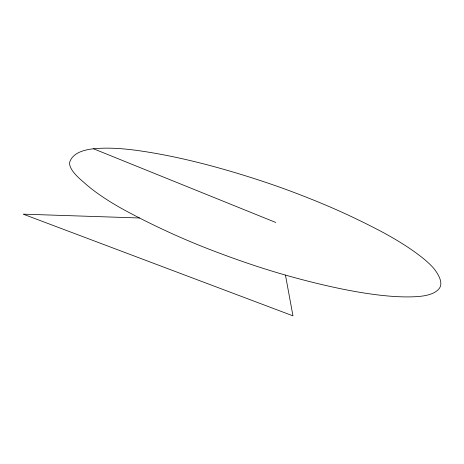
<?xml version="1.0" encoding="UTF-8"?>
<svg xmlns="http://www.w3.org/2000/svg" width="464" height="464" viewBox="0 0 464 464"><rect width="100%" height="100%" fill="white"/><g stroke="black" fill="none" stroke-linecap="round" stroke-linejoin="round"><path stroke-width="0.7" d="M139.496 217.981L23.2 214.153L292.964 315.845L285.459 275.094M93.566 148.793A321.453 85.973 27.9 0 1 137.037 150.44A583.793 169.679 31.2 0 1 265.733 182.358A306.559 77.012 28.4 0 1 322.637 203.818A173.629 39.33 27.6 0 1 378.456 230.016A75.296 15.596 27.4 0 1 435.545 270.75A161.936 34.713 26.5 0 1 439.188 288.544A253.356 54.033 25.5 0 1 418.342 296.496A377.267 76.717 24.3 0 1 289.182 276.138A265.408 58.696 24.9 0 1 208.823 249.098A181.436 43.21 25.1 0 1 127.177 211.532A93.357 24.006 24.7 0 1 83.601 182.137A75.626 19.505 24.4 0 1 69.948 161.518A207.524 53.737 26.3 0 1 93.566 148.793L275.761 222.465"/></g></svg>
